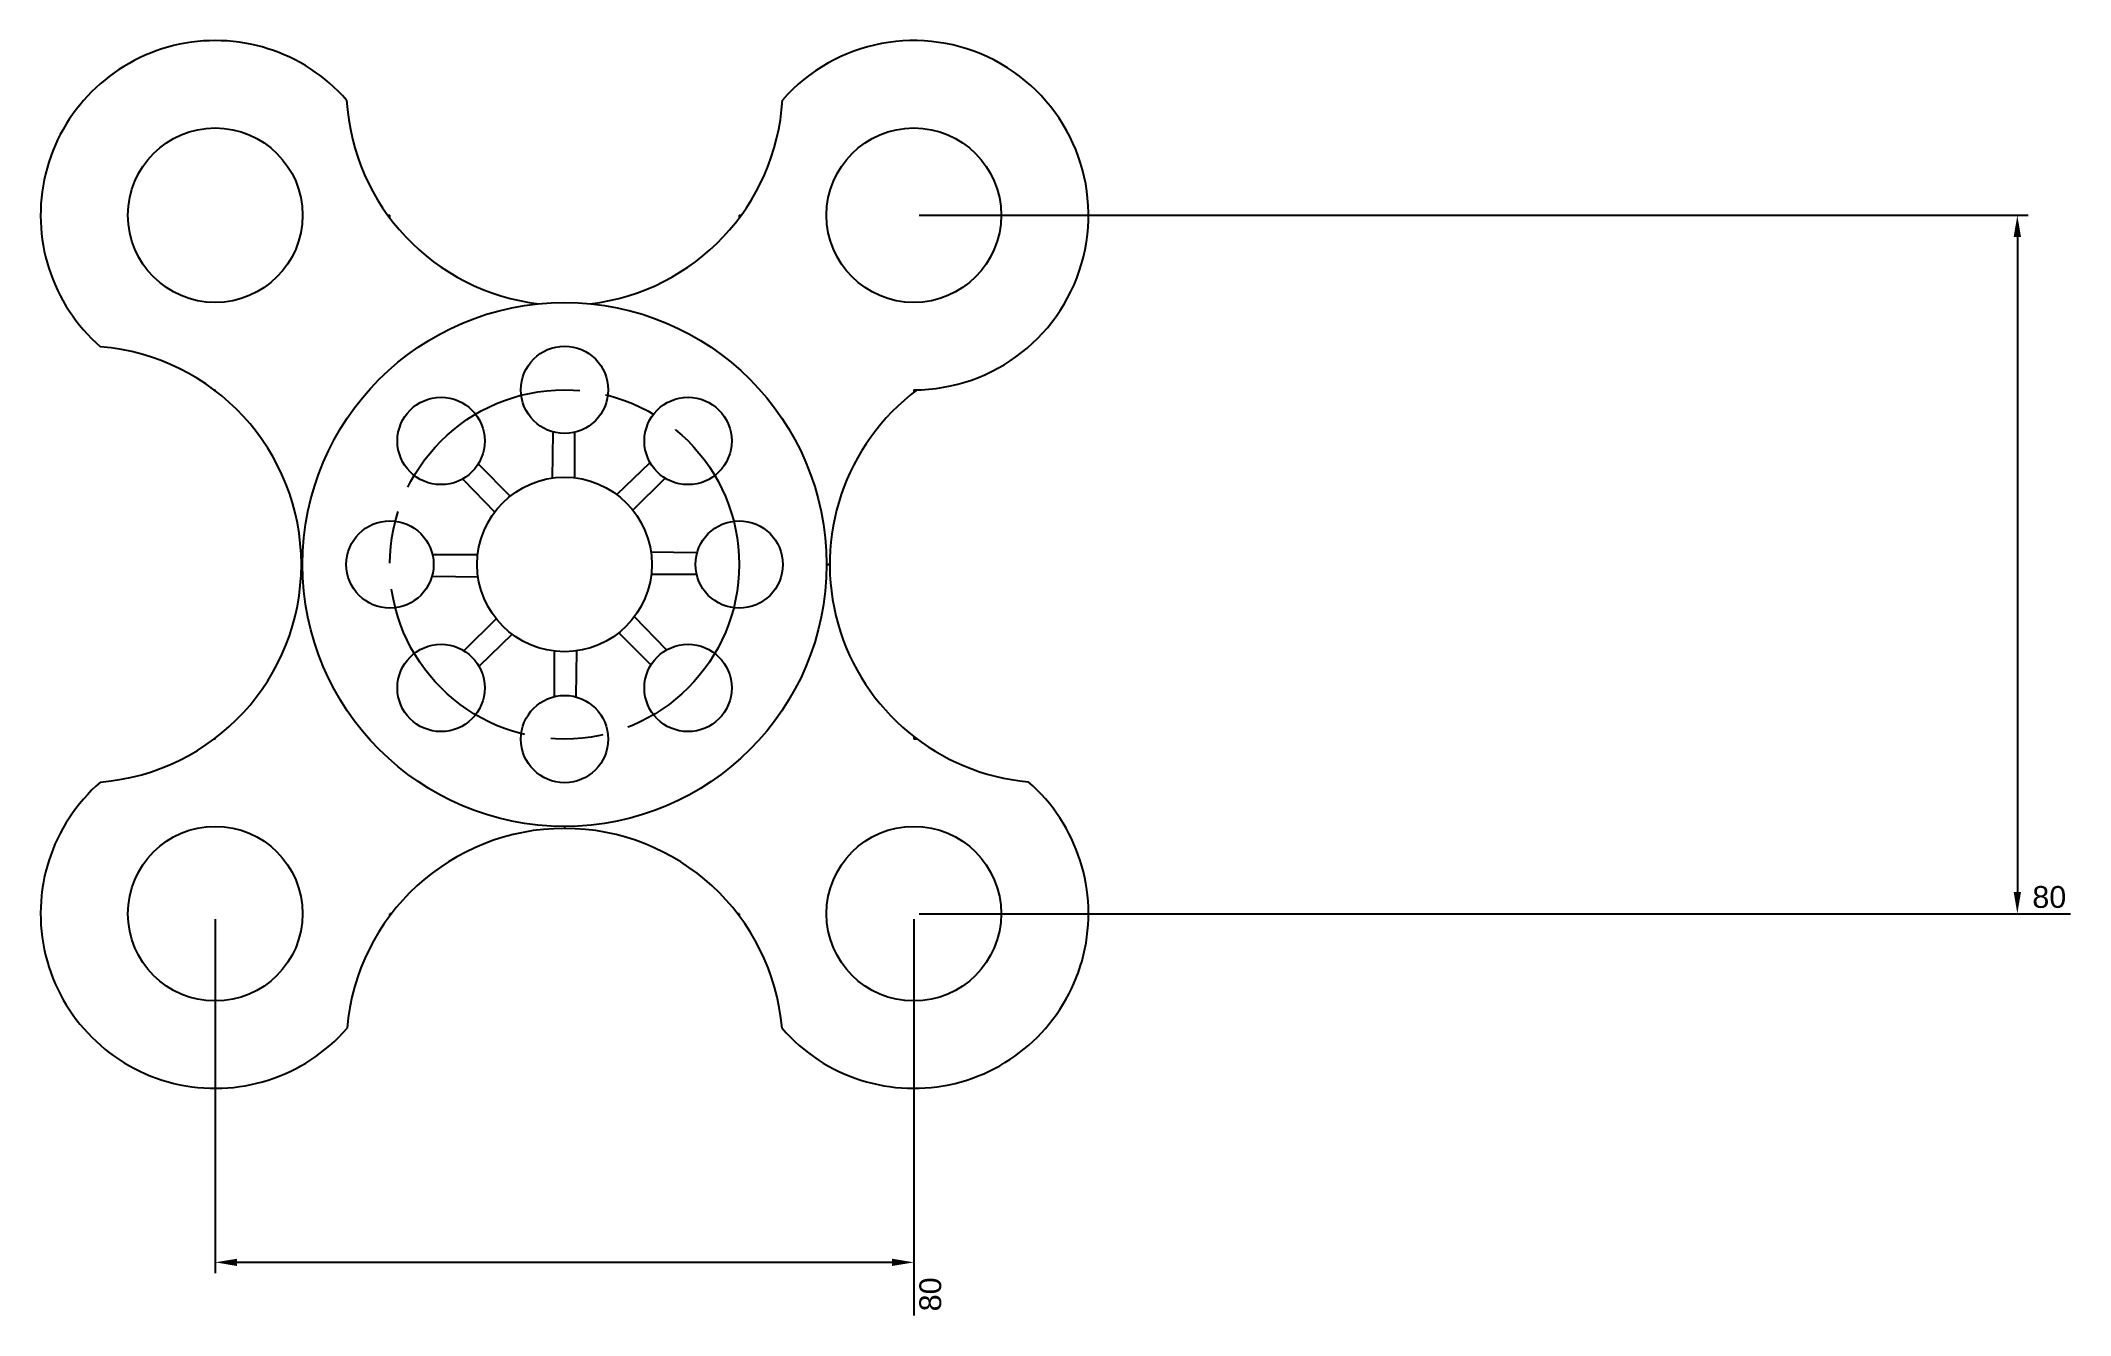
# Model space of a CAD drawing. Header units: millimetres. Extents: x 120 to 352, y 72 to 218.
import ezdxf

# ---------------------------------------------------------------- set-up
doc = ezdxf.new("R2010")
doc.units = ezdxf.units.MM
doc.linetypes.add('ACAD_ISO08W100', pattern=[36, 24, -3, 6, -3])
doc.styles.get("Standard").update_dxf_attribs({"font": 'arial.ttf'})
doc.dimstyles.new('ISO-25', dxfattribs={"dimtxt": 2.5, "dimasz": 2.5, "dimexe": 1.25, "dimexo": 0.625, "dimtad": 2, "dimjust": 4, "dimtxsty": 'Standard', "dimcen": 2.5, "dimadec": 0, "dimazin": 0, "dimtfac": 1, "dimtmove": 0, "dimatfit": 1, "dimfxl": 1, "dimarcsym": 0})

# ---------------------------------------------------------------- blocks, each defined once
blk = doc.blocks.new('*U1')
at = {"linetype": 'Continuous'}
for p, q in [((-1.34, -2.36), (-1.41, -7.55)), ((1.14, -2.36), (1.14, -7.52))]:
    blk.add_line(p, q, dxfattribs=at)
blk.add_circle((0, 2.55), 5, dxfattribs=at)
blk = doc.blocks.new('*U2')
at = {"color": 0, "linetype": 'ByBlock', "lineweight": -2, "transparency": 16777216}
blk.add_blockref('*U1', (179.52, 175), dxfattribs=at)
for p, rotation in [((167.18, 169.89), 45.00000000000001), ((191.86, 169.89), 314.9999999999999), ((162.07, 157.55), 90), ((196.97, 157.55), 269.9999999999999), ((167.18, 145.21), 135), ((191.86, 145.21), 225), ((179.52, 140.1), 180)]:
    blk.add_blockref('*U1', p, dxfattribs=dict(at, rotation=rotation))
blk = doc.blocks.new('*D9')
at = {"color": 0, "linetype": 'Continuous', "lineweight": -2, "transparency": 16777216}
for p, q in [((220.14, 197.55), (347.14, 197.55)), ((345.89, 195.05), (345.89, 120.05)), ((220.14, 117.55), (351.97, 117.55))]:
    blk.add_line(p, q, dxfattribs=at)
at = {"color": 0, "linetype": 'Continuous', "transparency": 16777216}
for points in [[(345.47, 195.05), (346.31, 195.05), (345.89, 197.55)], [(345.47, 120.05), (346.31, 120.05), (345.89, 117.55)]]:
    blk.add_solid(points, dxfattribs=at)
at = {"layer": 'Defpoints', "color": 0, "linetype": 'Continuous', "transparency": 16777216}
for p in [(219.52, 197.55), (219.52, 117.55), (345.89, 117.55)]:
    blk.add_point(p, dxfattribs=at)
at = {"color": 0, "linetype": 'Continuous', "transparency": 16777216, "insert": (349.55, 119.45), "char_height": 2.5, "attachment_point": 5}
blk.add_mtext('80', dxfattribs=at)
blk = doc.blocks.new('*D10')
at = {"color": 0, "linetype": 'Continuous', "lineweight": -2, "transparency": 16777216}
for p, q in [((139.52, 116.93), (139.52, 76.37)), ((219.52, 116.93), (219.52, 71.54)), ((142.02, 77.62), (217.02, 77.62))]:
    blk.add_line(p, q, dxfattribs=at)
at = {"color": 0, "linetype": 'Continuous', "transparency": 16777216}
for points in [[(142.02, 78.03), (142.02, 77.2), (139.52, 77.62)], [(217.02, 78.03), (217.02, 77.2), (219.52, 77.62)]]:
    blk.add_solid(points, dxfattribs=at)
at = {"layer": 'Defpoints', "color": 0, "linetype": 'Continuous', "transparency": 16777216}
for p in [(139.52, 117.55), (219.52, 117.55), (219.52, 77.62)]:
    blk.add_point(p, dxfattribs=at)
at = {"color": 0, "linetype": 'Continuous', "transparency": 16777216, "insert": (221.42, 73.95), "char_height": 2.5, "attachment_point": 5, "rotation": 90}
blk.add_mtext('80', dxfattribs=at)

msp = doc.modelspace()

# ---------------------------------------------------------------- linework, layer by layer
at = {"linetype": 'Continuous'}
for p, q in [((149.519, 157.552), (149.378, 157.552)), ((209.891, 157.552), (209.519, 157.552)), ((209.519, 157.552), (209.891, 157.552)), ((179.519, 127.552), (179.519, 127.318))]:
    msp.add_line(p, q, dxfattribs=at)
for points in [[(159.286, 197.552), (159.519, 197.552)], [(199.519, 197.552), (199.751, 197.552)], [(139.519, 177.446), (139.519, 177.552)], [(219.519, 177.552), (219.519, 177.267)], [(139.519, 137.552), (139.519, 137.658)], [(219.519, 137.837), (219.519, 137.552)], [(159.696, 117.552), (159.519, 117.552)], [(199.519, 117.552), (199.341, 117.552)]]:
    msp.add_lwpolyline(points)
for centre, radius in [((139.519, 197.552), 10), ((219.519, 197.552), 10), ((179.519, 157.552), 30), ((179.519, 157.552), 10), ((139.519, 117.552), 10), ((219.519, 117.552), 10)]:
    msp.add_circle(centre, radius)
at = {"linetype": 'ACAD_ISO08W100'}
msp.add_circle((179.519, 157.552), 20, dxfattribs=at)
for centre, radius, start, end in [((139.519, 197.552), 20, 41.21224, 228.93995), ((219.519, 197.552), 20, 270, 138.78776), ((179.519, 212.236), 25, 183.45671, 263.27031), ((179.519, 212.236), 25, 276.72969, 356.54329), ((139.519, 197.552), 20, 359.10505, 0), ((219.519, 197.552), 20, 180, 180.89495), ((124.378, 157.552), 25, 274.59721, 85.40279), ((139.519, 197.552), 20, 269.59486, 270), ((234.891, 157.552), 25, 126.85628, 264.81073), ((139.519, 117.552), 20, 90, 90.40514), ((219.519, 117.552), 20, 88.91831, 90), ((139.519, 117.552), 20, 131.06005, 318.97717), ((219.519, 117.552), 20, 221.02283, 49.03614), ((179.519, 102.318), 25, 4.83504, 175.16496), ((139.519, 117.552), 20, 359.32322, 0), ((219.519, 117.552), 20, 180, 180.67678)]:
    msp.add_arc(centre, radius, start, end)

# ---------------------------------------------------------------- block references
at = {"linetype": 'Continuous'}
msp.add_blockref('*U2', (0, 0), dxfattribs=at)

# ---------------------------------------------------------------- dimensions: what is measured, and where the dimension line sits
dim = msp.add_linear_dim(base=(345.891, 117.552), p1=(219.519, 197.552), p2=(219.519, 117.552), angle=90, dimstyle='ISO-25', dxfattribs=at)
dim.commit()
dim.dimension.update_dxf_attribs({"geometry": '*D9', "text_midpoint": (349.554, 119.454)})
dim = msp.add_linear_dim(base=(219.519, 77.617), p1=(139.519, 117.552), p2=(219.519, 117.552), dimstyle='ISO-25', dxfattribs=at)
dim.commit()
dim.dimension.update_dxf_attribs({"geometry": '*D10', "text_midpoint": (221.42, 73.954)})

doc.saveas('drawing.dxf')
